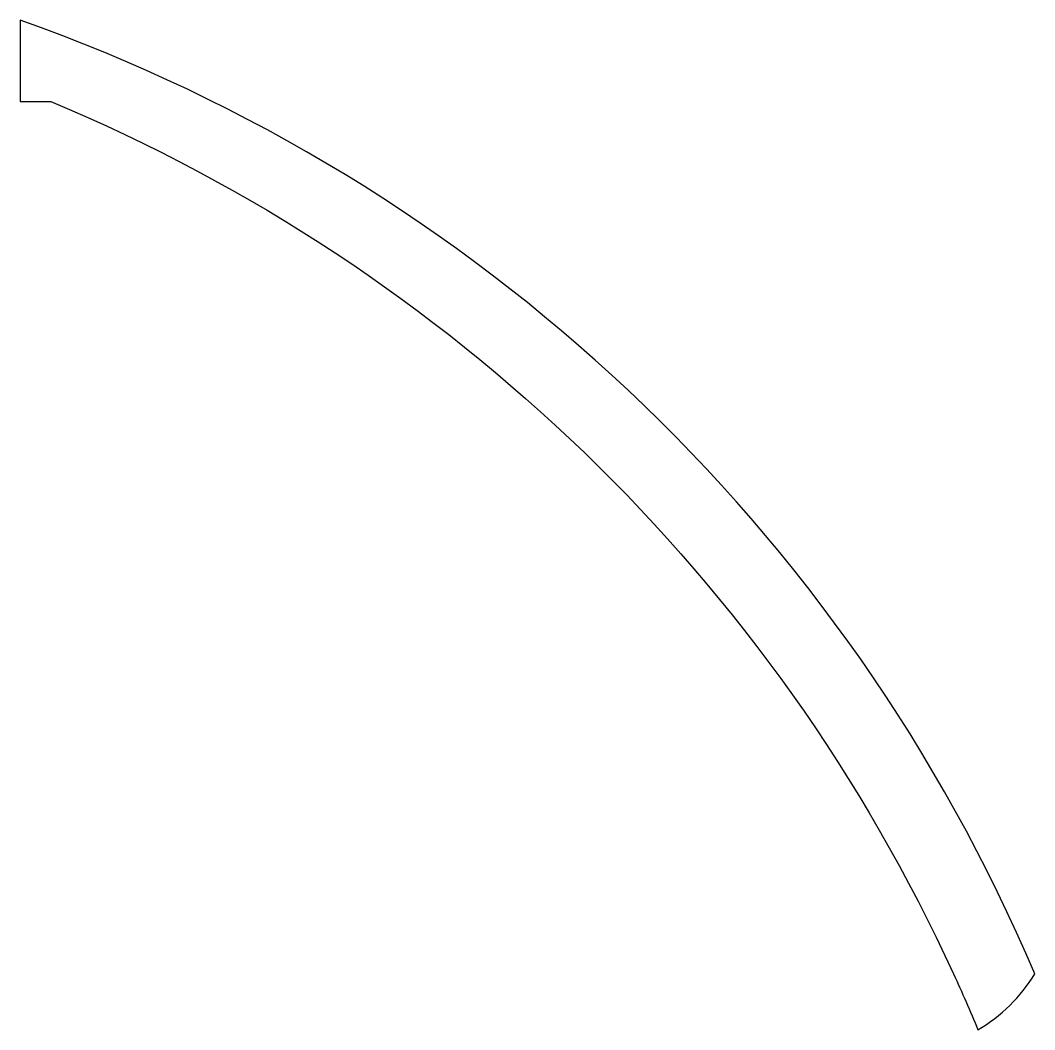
# Model space of a CAD drawing. Header units: metres. Extents: x 0 to 5, y -4.27 to 0.7.
import ezdxf

# ---------------------------------------------------------------- set-up
doc = ezdxf.new("R2010")
doc.units = ezdxf.units.M

msp = doc.modelspace()

# ---------------------------------------------------------------- linework, layer by layer
msp.add_lwpolyline([(4.7203, -4.2749, 0.124474), (5, -4, 0.210804), (0, 0.7002), (0, 0.3001), (0.1498, 0.3001, -0.188475), (4.6, -4, -0.008827)], format="xyb", close=True)

doc.saveas('drawing.dxf')
